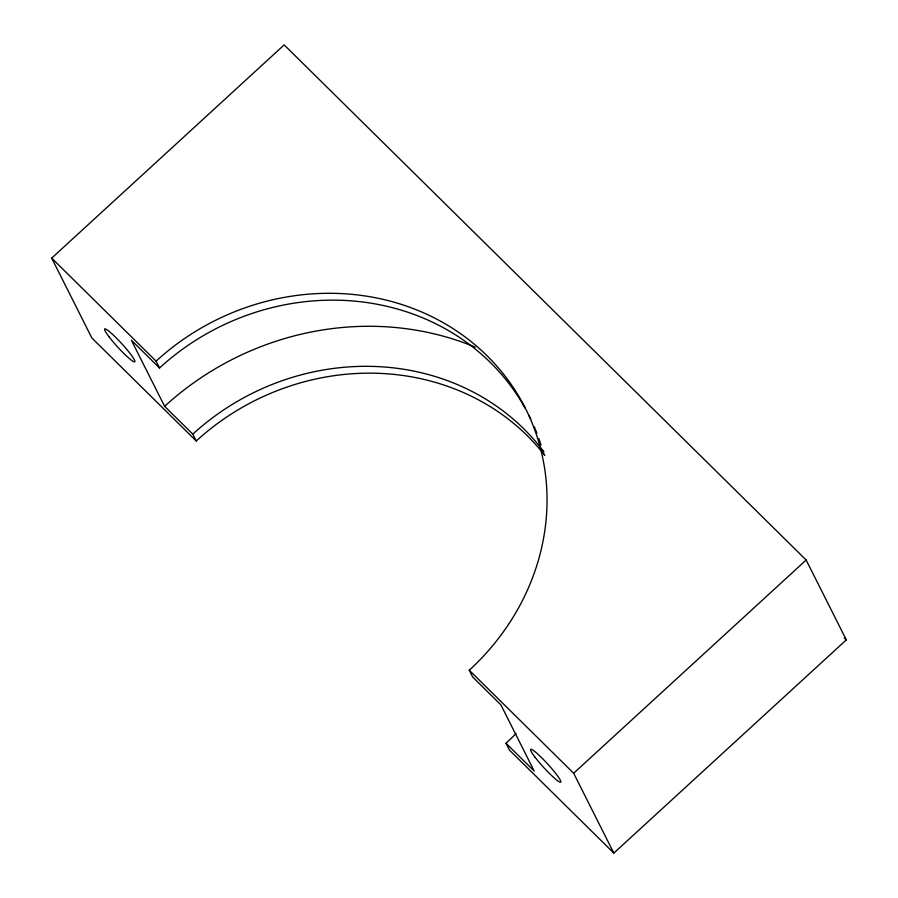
<?xml version="1.0" encoding="UTF-8"?>
<svg xmlns="http://www.w3.org/2000/svg" width="898" height="898" viewBox="0 0 898 898"><rect width="100%" height="100%" fill="white"/><g stroke="black" fill="none" stroke-linecap="round" stroke-linejoin="round"><path stroke-width="1.35" d="M544.861 455.499A238.273 218.18 -26.7 0 0 196.247 440.997L91.854 337.974L51.691 258.119L284.172 44.9L806.146 560.026L846.309 639.881L613.828 853.1L509.435 750.077L505.989 743.23A238.273 218.18 -26.7 0 0 516.036 733.498M613.828 853.1L573.665 773.245L806.146 560.026M844.311 637.917L846.309 639.881M51.691 258.119L156.084 361.142L159.53 367.989A238.273 218.18 -26.7 0 1 525.072 408.062M156.084 361.142A238.273 218.18 -26.7 0 1 487.042 355.765A238.273 218.18 -26.7 0 1 469.272 670.222L573.665 773.245M159.53 367.989L131.344 340.162L164.615 406.334L192.812 434.149L196.247 440.997M505.989 743.23L534.187 771.045L500.904 704.874L472.718 677.058L469.272 670.222M192.812 434.149A238.273 218.18 -26.7 0 1 543.975 452.008M164.615 406.334A281.164 257.445 -26.7 0 1 475.289 347.189M534.243 426.774A238.273 218.18 -26.7 0 1 536.881 433.274M538.834 438.527A238.273 218.18 -26.7 0 1 541.056 445.172M542.661 450.527A238.273 218.18 -26.7 0 1 543.773 454.568M528.956 415.392A238.273 218.18 -26.7 0 1 530.797 419.142M109.141 336.941A22.237 2.638 47.5 0 0 134.464 361.916A22.237 2.638 47.5 0 0 115.775 337.446A22.237 2.638 47.5 0 0 109.141 336.941M535.085 757.283A22.237 2.638 47.5 0 0 560.397 782.259A22.237 2.638 47.5 0 0 541.707 757.789A22.237 2.638 47.5 0 0 535.085 757.283"/></g></svg>
